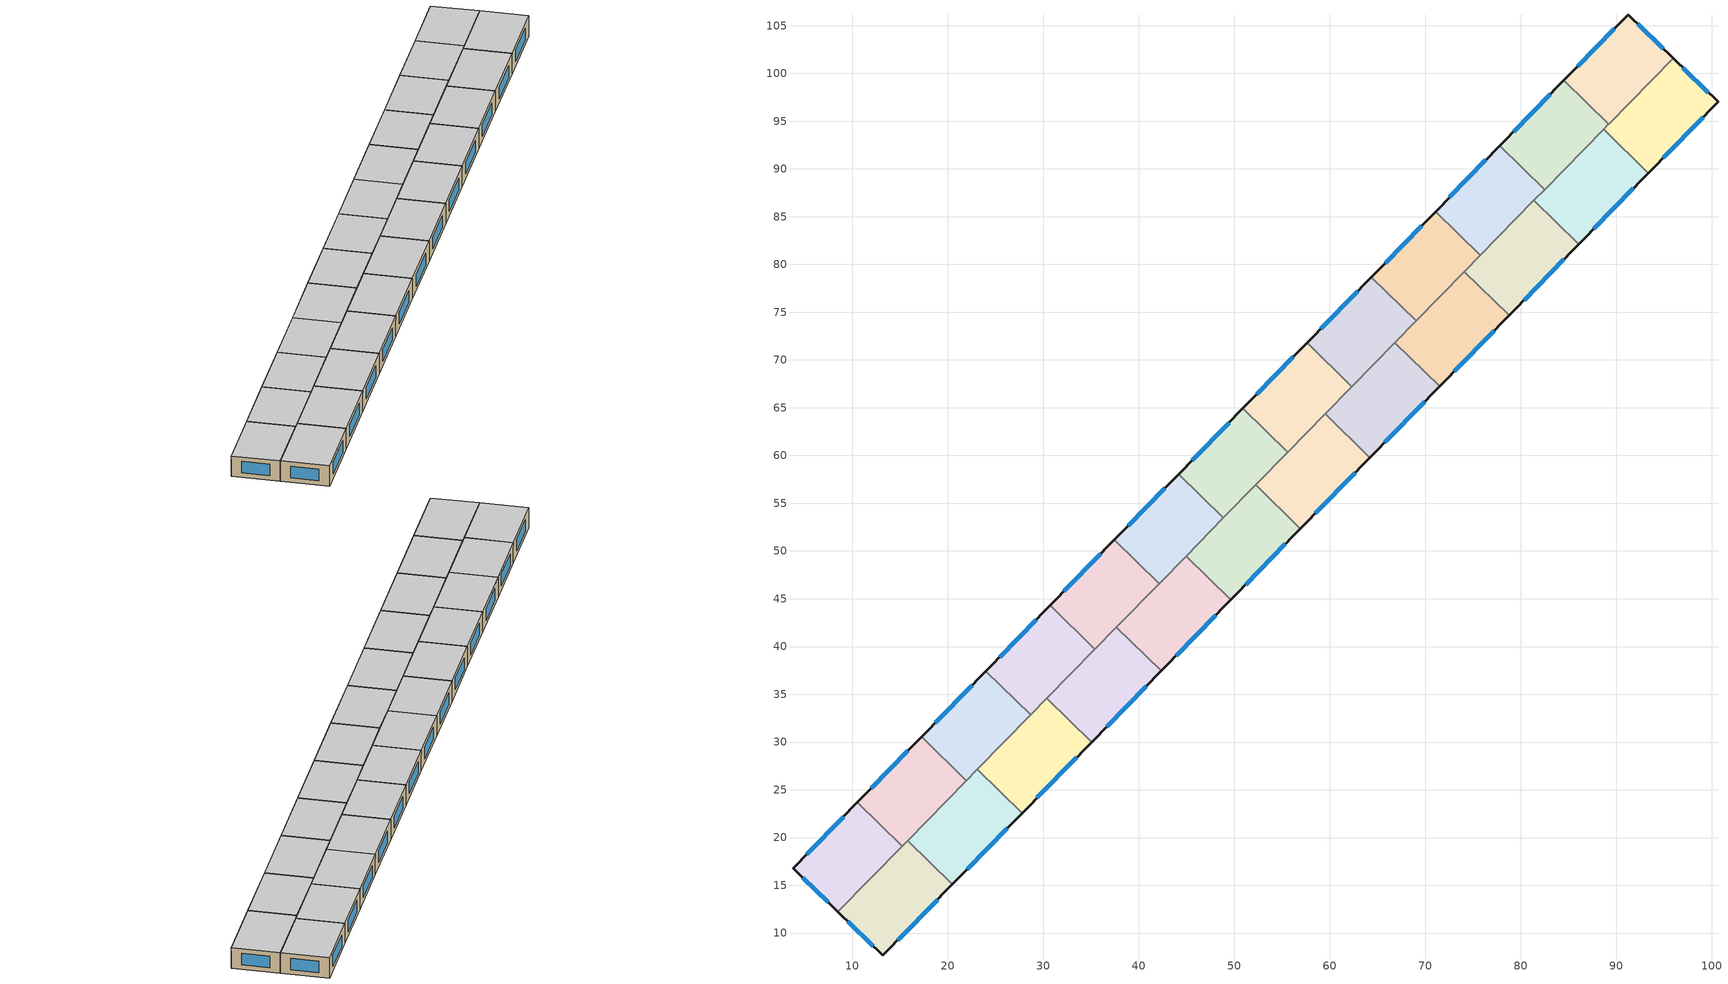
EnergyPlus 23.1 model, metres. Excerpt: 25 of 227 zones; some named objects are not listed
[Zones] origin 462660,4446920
1fd8a064e84866d3_F5_dwelling_0
 floor to 1fd8a064e84866d3_F4_dwelling_0 (EU_floor_Construction): 95.95,101.59 89.22,94.7 84.53,99.29 91.25,106.15 z15
 wall outside (EU_wall_Construction): 95.95,101.59 91.25,106.15 84.53,99.29 z15:18
 wall to 1fd8a064e84866d3_F5_dwelling_1 (EU_wall_Construction): 84.53,99.29 89.22,94.7 z15:18
 wall to 1fd8a064e84866d3_F5_dwelling_13 (EU_wall_Construction): 89.22,94.7 95.95,101.59 z15:18
 window (EU_Window_Construction): 89.81,104.68 85.97,100.76 / 94.94,102.56 92.25,105.18 z15.64:17.36
 ceiling to 1fd8a064e84866d3_F6_dwelling_0 (EU_floor_Construction): 89.22,94.7 95.95,101.59 91.25,106.15 84.53,99.29 z18
1fd8a064e84866d3_F5_dwelling_1
 floor to 1fd8a064e84866d3_F4_dwelling_1 (EU_floor_Construction): 89.22,94.7 82.49,87.83 77.8,92.42 84.53,99.29 z15
 wall outside (EU_wall_Construction): 84.53,99.29 77.8,92.42 z15:18
 wall to 1fd8a064e84866d3_F5_dwelling_2 (EU_wall_Construction): 77.8,92.42 82.49,87.83 z15:18
 wall to 1fd8a064e84866d3_F5_dwelling_14 (EU_wall_Construction): 82.49,87.83 88.67,94.15 z15:18
 wall to 1fd8a064e84866d3_F5_dwelling_13 (EU_wall_Construction): 88.67,94.15 89.22,94.7 z15:18
 window (EU_Window_Construction): 83.09,97.82 79.24,93.89 z15.64:17.36
 ceiling to 1fd8a064e84866d3_F6_dwelling_1 (EU_floor_Construction): 82.49,87.83 89.22,94.7 84.53,99.29 77.8,92.42 z18
1fd8a064e84866d3_F5_dwelling_10
 floor to 1fd8a064e84866d3_F4_dwelling_10 (EU_floor_Construction): 28.68,32.84 21.96,25.96 17.27,30.55 24,37.42 z15
 wall outside (EU_wall_Construction): 24,37.42 17.27,30.55 z15:18
 wall to 1fd8a064e84866d3_F5_dwelling_9 (EU_wall_Construction): 28.68,32.84 24,37.42 z15:18
 wall to 1fd8a064e84866d3_F5_dwelling_11 (EU_wall_Construction): 17.27,30.55 21.96,25.96 z15:18
 wall to 1fd8a064e84866d3_F5_dwelling_22 (EU_wall_Construction): 23.1,27.13 28.68,32.84 z15:18
 wall to 1fd8a064e84866d3_F5_dwelling_23 (EU_wall_Construction): 21.96,25.96 23.1,27.13 z15:18
 window (EU_Window_Construction): 22.56,35.95 18.71,32.02 z15.64:17.36
 ceiling to 1fd8a064e84866d3_F6_dwelling_10 (EU_floor_Construction): 21.96,25.96 28.68,32.84 24,37.42 17.27,30.55 z18
1fd8a064e84866d3_F5_dwelling_11
 floor to 1fd8a064e84866d3_F4_dwelling_11 (EU_floor_Construction): 21.96,25.96 15.23,19.09 10.55,23.67 17.27,30.55 z15
 wall outside (EU_wall_Construction): 17.27,30.55 10.55,23.67 z15:18
 wall to 1fd8a064e84866d3_F5_dwelling_12 (EU_wall_Construction): 10.55,23.67 15.23,19.09 z15:18
 wall to 1fd8a064e84866d3_F5_dwelling_23 (EU_wall_Construction): 15.82,19.68 21.96,25.96 z15:18
 wall to 1fd8a064e84866d3_F5_dwelling_24 (EU_wall_Construction): 15.23,19.09 15.82,19.68 z15:18
 window (EU_Window_Construction): 15.83,29.08 11.99,25.15 z15.64:17.36
 ceiling to 1fd8a064e84866d3_F6_dwelling_11 (EU_floor_Construction): 15.23,19.09 21.96,25.96 17.27,30.55 10.55,23.67 z18
1fd8a064e84866d3_F5_dwelling_12
 floor to 1fd8a064e84866d3_F4_dwelling_12 (EU_floor_Construction): 15.23,19.09 8.52,12.23 3.81,16.79 10.55,23.67 z15
 wall outside (EU_wall_Construction): 10.55,23.67 3.81,16.79 8.52,12.23 z15:18
 wall to 1fd8a064e84866d3_F5_dwelling_24 (EU_wall_Construction): 8.52,12.23 15.23,19.09 z15:18
 window (EU_Window_Construction): 4.82,15.81 7.51,13.2 / 9.1,22.2 5.25,18.26 z15.64:17.36
 ceiling to 1fd8a064e84866d3_F6_dwelling_12 (EU_floor_Construction): 8.52,12.23 15.23,19.09 10.55,23.67 3.81,16.79 z18
1fd8a064e84866d3_F5_dwelling_13
 floor to 1fd8a064e84866d3_F4_dwelling_13 (EU_floor_Construction): 100.65,97.02 93.36,89.56 88.67,94.15 95.95,101.59 z15
 wall outside (EU_wall_Construction): 93.36,89.56 100.65,97.02 95.95,101.59 z15:18
 wall to 1fd8a064e84866d3_F5_dwelling_14 (EU_wall_Construction): 88.67,94.15 93.36,89.56 z15:18
 window (EU_Window_Construction): 99.65,98 96.96,100.61 / 94.92,91.16 99.09,95.42 z15.64:17.36
 ceiling to 1fd8a064e84866d3_F6_dwelling_13 (EU_floor_Construction): 93.36,89.56 100.65,97.02 95.95,101.59 88.67,94.15 z18
1fd8a064e84866d3_F5_dwelling_14
 floor to 1fd8a064e84866d3_F4_dwelling_14 (EU_floor_Construction): 93.36,89.56 86.07,82.12 81.39,86.7 88.67,94.15 z15
 wall outside (EU_wall_Construction): 86.07,82.12 93.36,89.56 z15:18
 wall to 1fd8a064e84866d3_F5_dwelling_15 (EU_wall_Construction): 81.39,86.7 86.07,82.12 z15:18
 wall to 1fd8a064e84866d3_F5_dwelling_2 (EU_wall_Construction): 82.49,87.83 81.39,86.7 z15:18
 window (EU_Window_Construction): 87.63,83.71 91.8,87.97 z15.64:17.36
 ceiling to 1fd8a064e84866d3_F6_dwelling_14 (EU_floor_Construction): 86.07,82.12 93.36,89.56 88.67,94.15 81.39,86.7 z18
1fd8a064e84866d3_F5_dwelling_15
 floor to 1fd8a064e84866d3_F4_dwelling_15 (EU_floor_Construction): 86.07,82.12 78.79,74.67 74.1,79.26 81.39,86.7 z15
 wall outside (EU_wall_Construction): 78.79,74.67 86.07,82.12 z15:18
 wall to 1fd8a064e84866d3_F5_dwelling_16 (EU_wall_Construction): 74.1,79.26 78.79,74.67 z15:18
 wall to 1fd8a064e84866d3_F5_dwelling_2 (EU_wall_Construction): 81.39,86.7 75.76,80.95 z15:18
 wall to 1fd8a064e84866d3_F5_dwelling_3 (EU_wall_Construction): 75.76,80.95 74.1,79.26 z15:18
 window (EU_Window_Construction): 80.35,76.27 84.51,80.52 z15.64:17.36
 ceiling to 1fd8a064e84866d3_F6_dwelling_15 (EU_floor_Construction): 78.79,74.67 86.07,82.12 81.39,86.7 74.1,79.26 z18
1fd8a064e84866d3_F5_dwelling_16
 floor to 1fd8a064e84866d3_F4_dwelling_16 (EU_floor_Construction): 78.79,74.67 71.5,67.22 66.82,71.81 74.1,79.26 z15
 wall outside (EU_wall_Construction): 71.5,67.22 78.79,74.67 z15:18
 wall to 1fd8a064e84866d3_F5_dwelling_17 (EU_wall_Construction): 66.82,71.81 71.5,67.22 z15:18
 wall to 1fd8a064e84866d3_F5_dwelling_3 (EU_wall_Construction): 74.1,79.26 69.04,74.08 z15:18
 wall to 1fd8a064e84866d3_F5_dwelling_4 (EU_wall_Construction): 69.04,74.08 66.82,71.81 z15:18
 window (EU_Window_Construction): 73.06,68.82 77.23,73.08 z15.64:17.36
 ceiling to 1fd8a064e84866d3_F6_dwelling_16 (EU_floor_Construction): 71.5,67.22 78.79,74.67 74.1,79.26 66.82,71.81 z18
1fd8a064e84866d3_F5_dwelling_17
 floor to 1fd8a064e84866d3_F4_dwelling_17 (EU_floor_Construction): 71.5,67.22 64.22,59.78 59.53,64.36 66.82,71.81 z15
 wall outside (EU_wall_Construction): 64.22,59.78 71.5,67.22 z15:18
 wall to 1fd8a064e84866d3_F5_dwelling_18 (EU_wall_Construction): 59.53,64.36 64.22,59.78 z15:18
 wall to 1fd8a064e84866d3_F5_dwelling_4 (EU_wall_Construction): 66.82,71.81 62.31,67.21 z15:18
 wall to 1fd8a064e84866d3_F5_dwelling_5 (EU_wall_Construction): 62.31,67.21 59.53,64.36 z15:18
 window (EU_Window_Construction): 65.78,61.37 69.94,65.63 z15.64:17.36
 ceiling to 1fd8a064e84866d3_F6_dwelling_17 (EU_floor_Construction): 64.22,59.78 71.5,67.22 66.82,71.81 59.53,64.36 z18
1fd8a064e84866d3_F5_dwelling_18
 floor to 1fd8a064e84866d3_F4_dwelling_18 (EU_floor_Construction): 64.22,59.78 56.93,52.33 52.25,56.92 59.53,64.36 z15
 wall outside (EU_wall_Construction): 56.93,52.33 64.22,59.78 z15:18
 wall to 1fd8a064e84866d3_F5_dwelling_19 (EU_wall_Construction): 52.25,56.92 56.93,52.33 z15:18
 wall to 1fd8a064e84866d3_F5_dwelling_5 (EU_wall_Construction): 59.53,64.36 55.59,60.33 z15:18
 wall to 1fd8a064e84866d3_F5_dwelling_6 (EU_wall_Construction): 55.59,60.33 52.25,56.92 z15:18
 window (EU_Window_Construction): 58.49,53.93 62.66,58.18 z15.64:17.36
 ceiling to 1fd8a064e84866d3_F6_dwelling_18 (EU_floor_Construction): 56.93,52.33 64.22,59.78 59.53,64.36 52.25,56.92 z18
1fd8a064e84866d3_F5_dwelling_19
 floor to 1fd8a064e84866d3_F4_dwelling_19 (EU_floor_Construction): 56.93,52.33 49.65,44.89 44.96,49.47 52.25,56.92 z15
 wall outside (EU_wall_Construction): 49.65,44.89 56.93,52.33 z15:18
 wall to 1fd8a064e84866d3_F5_dwelling_20 (EU_wall_Construction): 44.96,49.47 49.65,44.89 z15:18
 wall to 1fd8a064e84866d3_F5_dwelling_7 (EU_wall_Construction): 48.86,53.46 44.96,49.47 z15:18
 wall to 1fd8a064e84866d3_F5_dwelling_6 (EU_wall_Construction): 52.25,56.92 48.86,53.46 z15:18
 window (EU_Window_Construction): 51.21,46.48 55.37,50.74 z15.64:17.36
 ceiling to 1fd8a064e84866d3_F6_dwelling_19 (EU_floor_Construction): 49.65,44.89 56.93,52.33 52.25,56.92 44.96,49.47 z18
1fd8a064e84866d3_F5_dwelling_2
 floor to 1fd8a064e84866d3_F4_dwelling_2 (EU_floor_Construction): 82.49,87.83 75.76,80.96 71.08,85.54 77.8,92.42 z15
 wall outside (EU_wall_Construction): 77.8,92.42 71.08,85.54 z15:18
 wall to 1fd8a064e84866d3_F5_dwelling_3 (EU_wall_Construction): 71.08,85.54 75.76,80.96 z15:18
 window (EU_Window_Construction): 76.36,90.94 72.52,87.01 z15.64:17.36
 ceiling to 1fd8a064e84866d3_F6_dwelling_2 (EU_floor_Construction): 75.76,80.96 82.49,87.83 77.8,92.42 71.08,85.54 z18
1fd8a064e84866d3_F5_dwelling_20
 floor to 1fd8a064e84866d3_F4_dwelling_20 (EU_floor_Construction): 49.65,44.89 42.36,37.44 37.67,42.03 44.96,49.47 z15
 wall outside (EU_wall_Construction): 42.36,37.44 49.65,44.89 z15:18
 wall to 1fd8a064e84866d3_F5_dwelling_21 (EU_wall_Construction): 37.67,42.03 42.36,37.44 z15:18
 wall to 1fd8a064e84866d3_F5_dwelling_8 (EU_wall_Construction): 42.14,46.58 37.67,42.03 z15:18
 wall to 1fd8a064e84866d3_F5_dwelling_7 (EU_wall_Construction): 44.96,49.47 42.14,46.58 z15:18
 window (EU_Window_Construction): 43.92,39.03 48.09,43.29 z15.64:17.36
 ceiling to 1fd8a064e84866d3_F6_dwelling_20 (EU_floor_Construction): 42.36,37.44 49.65,44.89 44.96,49.47 37.67,42.03 z18
1fd8a064e84866d3_F5_dwelling_21
 floor to 1fd8a064e84866d3_F4_dwelling_21 (EU_floor_Construction): 42.36,37.44 35.07,29.99 30.39,34.58 37.67,42.03 z15
 wall outside (EU_wall_Construction): 35.07,29.99 42.36,37.44 z15:18
 wall to 1fd8a064e84866d3_F5_dwelling_22 (EU_wall_Construction): 30.39,34.58 35.07,29.99 z15:18
 wall to 1fd8a064e84866d3_F5_dwelling_9 (EU_wall_Construction): 35.41,39.71 30.39,34.58 z15:18
 wall to 1fd8a064e84866d3_F5_dwelling_8 (EU_wall_Construction): 37.67,42.02 35.41,39.71 z15:18
 window (EU_Window_Construction): 36.63,31.59 40.8,35.84 z15.64:17.36
 ceiling to 1fd8a064e84866d3_F6_dwelling_21 (EU_floor_Construction): 35.07,29.99 42.36,37.44 37.67,42.03 30.39,34.58 z18
1fd8a064e84866d3_F5_dwelling_22
 floor to 1fd8a064e84866d3_F4_dwelling_22 (EU_floor_Construction): 35.07,29.99 27.79,22.55 23.1,27.13 30.39,34.58 z15
 wall outside (EU_wall_Construction): 27.79,22.55 35.07,29.99 z15:18
 wall to 1fd8a064e84866d3_F5_dwelling_23 (EU_wall_Construction): 23.1,27.13 27.79,22.55 z15:18
 wall to 1fd8a064e84866d3_F5_dwelling_9 (EU_wall_Construction): 30.39,34.58 28.68,32.84 z15:18
 window (EU_Window_Construction): 29.35,24.14 33.51,28.4 z15.64:17.36
 ceiling to 1fd8a064e84866d3_F6_dwelling_22 (EU_floor_Construction): 27.79,22.55 35.07,29.99 30.39,34.58 23.1,27.13 z18
1fd8a064e84866d3_F5_dwelling_23
 floor to 1fd8a064e84866d3_F4_dwelling_23 (EU_floor_Construction): 27.79,22.55 20.5,15.1 15.82,19.68 23.1,27.13 z15
 wall outside (EU_wall_Construction): 20.5,15.1 27.79,22.55 z15:18
 wall to 1fd8a064e84866d3_F5_dwelling_24 (EU_wall_Construction): 15.82,19.68 20.5,15.1 z15:18
 window (EU_Window_Construction): 22.06,16.69 26.23,20.95 z15.64:17.36
 ceiling to 1fd8a064e84866d3_F6_dwelling_23 (EU_floor_Construction): 20.5,15.1 27.79,22.55 23.1,27.13 15.82,19.68 z18
1fd8a064e84866d3_F5_dwelling_24
 floor to 1fd8a064e84866d3_F4_dwelling_24 (EU_floor_Construction): 20.5,15.1 13.23,7.66 8.52,12.23 15.82,19.68 z15
 wall outside (EU_wall_Construction): 8.52,12.23 13.23,7.66 20.5,15.1 z15:18
 window (EU_Window_Construction): 14.78,9.26 18.94,13.51 / 9.53,11.25 12.22,8.64 z15.64:17.36
 ceiling to 1fd8a064e84866d3_F6_dwelling_24 (EU_floor_Construction): 13.23,7.66 20.5,15.1 15.82,19.68 8.52,12.23 z18
1fd8a064e84866d3_F5_dwelling_3
 floor to 1fd8a064e84866d3_F4_dwelling_3 (EU_floor_Construction): 75.76,80.96 69.04,74.08 64.35,78.67 71.08,85.54 z15
 wall outside (EU_wall_Construction): 71.08,85.54 64.35,78.67 z15:18
 wall to 1fd8a064e84866d3_F5_dwelling_4 (EU_wall_Construction): 64.35,78.67 69.04,74.08 z15:18
 window (EU_Window_Construction): 69.64,84.07 65.79,80.14 z15.64:17.36
 ceiling to 1fd8a064e84866d3_F6_dwelling_3 (EU_floor_Construction): 69.04,74.08 75.76,80.96 71.08,85.54 64.35,78.67 z18
1fd8a064e84866d3_F5_dwelling_4
 floor to 1fd8a064e84866d3_F4_dwelling_4 (EU_floor_Construction): 69.04,74.08 62.31,67.21 57.63,71.79 64.35,78.67 z15
 wall outside (EU_wall_Construction): 64.35,78.67 57.63,71.79 z15:18
 wall to 1fd8a064e84866d3_F5_dwelling_5 (EU_wall_Construction): 57.63,71.79 62.31,67.21 z15:18
 window (EU_Window_Construction): 62.91,77.19 59.07,73.26 z15.64:17.36
 ceiling to 1fd8a064e84866d3_F6_dwelling_4 (EU_floor_Construction): 62.31,67.21 69.04,74.08 64.35,78.67 57.63,71.79 z18
1fd8a064e84866d3_F5_dwelling_5
 floor to 1fd8a064e84866d3_F4_dwelling_5 (EU_floor_Construction): 62.31,67.21 55.59,60.33 50.9,64.92 57.63,71.79 z15
 wall outside (EU_wall_Construction): 57.63,71.79 50.9,64.92 z15:18
 wall to 1fd8a064e84866d3_F5_dwelling_6 (EU_wall_Construction): 50.9,64.92 55.59,60.33 z15:18
 window (EU_Window_Construction): 56.19,70.32 52.34,66.39 z15.64:17.36
 ceiling to 1fd8a064e84866d3_F6_dwelling_5 (EU_floor_Construction): 55.59,60.33 62.31,67.21 57.63,71.79 50.9,64.92 z18
1fd8a064e84866d3_F5_dwelling_6
 floor to 1fd8a064e84866d3_F4_dwelling_6 (EU_floor_Construction): 55.59,60.33 48.86,53.46 44.18,58.04 50.9,64.92 z15
 wall outside (EU_wall_Construction): 50.9,64.92 44.18,58.04 z15:18
 wall to 1fd8a064e84866d3_F5_dwelling_7 (EU_wall_Construction): 44.18,58.04 48.86,53.46 z15:18
 window (EU_Window_Construction): 49.46,63.45 45.62,59.52 z15.64:17.36
 ceiling to 1fd8a064e84866d3_F6_dwelling_6 (EU_floor_Construction): 48.86,53.46 55.59,60.33 50.9,64.92 44.18,58.04 z18
1fd8a064e84866d3_F5_dwelling_7
 floor to 1fd8a064e84866d3_F4_dwelling_7 (EU_floor_Construction): 48.86,53.46 42.14,46.58 37.45,51.17 44.18,58.04 z15
 wall outside (EU_wall_Construction): 44.18,58.04 37.45,51.17 z15:18
 wall to 1fd8a064e84866d3_F5_dwelling_8 (EU_wall_Construction): 37.45,51.17 42.14,46.58 z15:18
 window (EU_Window_Construction): 42.74,56.57 38.89,52.64 z15.64:17.36
 ceiling to 1fd8a064e84866d3_F6_dwelling_7 (EU_floor_Construction): 42.14,46.58 48.86,53.46 44.18,58.04 37.45,51.17 z18
1fd8a064e84866d3_F5_dwelling_8
 floor to 1fd8a064e84866d3_F4_dwelling_8 (EU_floor_Construction): 42.14,46.58 35.41,39.71 30.72,44.3 37.45,51.17 z15
 wall outside (EU_wall_Construction): 37.45,51.17 30.72,44.3 z15:18
 wall to 1fd8a064e84866d3_F5_dwelling_9 (EU_wall_Construction): 30.72,44.3 35.41,39.71 z15:18
 window (EU_Window_Construction): 36.01,49.7 32.17,45.77 z15.64:17.36
 ceiling to 1fd8a064e84866d3_F6_dwelling_8 (EU_floor_Construction): 35.41,39.71 42.14,46.58 37.45,51.17 30.72,44.3 z18
1fd8a064e84866d3_F5_dwelling_9
 floor to 1fd8a064e84866d3_F4_dwelling_9 (EU_floor_Construction): 35.41,39.71 28.68,32.84 24,37.42 30.72,44.3 z15
 wall outside (EU_wall_Construction): 30.72,44.3 24,37.42 z15:18
 window (EU_Window_Construction): 29.28,42.82 25.44,38.89 z15.64:17.36
 ceiling to 1fd8a064e84866d3_F6_dwelling_9 (EU_floor_Construction): 28.68,32.84 35.41,39.71 30.72,44.3 24,37.42 z18
[Building]
EU S2 Campaign: North Axis=0; Terrain=City; Solar Distribution=FullExterior
[Site:Location]
Yerevan-Zvartnots.Intl.AP: Latitude=40.15; Longitude=44.383; Time Zone=4; Elevation=854
[SizingPeriod:WeatherFileDays]
AnnualSizingPeriod: Begin Month=1; Begin Day of Month=1; End Month=12; End Day of Month=31; Day of Week for Start Day=Monday; Use Weather File Daylight Saving Period=No; Use Weather File Rain and Snow Indicators=No
[MATERIAL]
EU_InternalMass_Material: Roughness=MediumRough; Thickness=0.1; Conductivity=1; Density=1800; Specific Heat=900; Thermal Absorptance=0.9; Solar Absorptance=0.7; Visible Absorptance=0.7
[MATERIAL:NOMASS] Roughness=MediumRough; Thermal Absorptance=0.9; Solar Absorptance=0.7; Visible Absorptance=0.7
Name | Thermal Resistance
EU_wall_NoMass | 1.05043
EU_floor_NoMass | 0.478065
[WINDOWMATERIAL:SIMPLEGLAZINGSYSTEM]
EU_Window_SimpleGlazing: UFactor=2.5566; Solar Heat Gain Coefficient=0.75; Visible Transmittance=0.75
[CONSTRUCTION]
EU_wall_Construction: EU_wall_NoMass
EU_floor_Construction: EU_floor_NoMass
EU_Window_Construction: EU_Window_SimpleGlazing
EU_InternalMass_Construction: EU_InternalMass_Material
[ZONE] Type=1; Multiplier=1; Ceiling Height=autocalculate; Floor Area=autocalculate; Part of Total Floor Area=Yes
Name | Volume
1fd8a064e84866d3_F5_dwelling_0; 1fd8a064e84866d3_F5_dwelling_11 | 189.155
1fd8a064e84866d3_F5_dwelling_1; 1fd8a064e84866d3_F5_dwelling_3; 1fd8a064e84866d3_F5_dwelling_6; 1fd8a064e84866d3_F5_dwelling_8 | 189.137
1fd8a064e84866d3_F5_dwelling_10 | 189.154
1fd8a064e84866d3_F5_dwelling_12 | 189.159
1fd8a064e84866d3_F5_dwelling_13 | 204.911
1fd8a064e84866d3_F5_dwelling_14 | 204.935
1fd8a064e84866d3_F5_dwelling_15 | 204.889
1fd8a064e84866d3_F5_dwelling_16 | 204.917
1fd8a064e84866d3_F5_dwelling_17; 1fd8a064e84866d3_F5_dwelling_20 | 204.899
1fd8a064e84866d3_F5_dwelling_18 | 204.895
1fd8a064e84866d3_F5_dwelling_19 | 204.908
1fd8a064e84866d3_F5_dwelling_2 | 189.165
1fd8a064e84866d3_F5_dwelling_21 | 204.927
1fd8a064e84866d3_F5_dwelling_22; 1fd8a064e84866d3_F5_dwelling_23 | 204.909
1fd8a064e84866d3_F5_dwelling_24 | 204.91
1fd8a064e84866d3_F5_dwelling_4; 1fd8a064e84866d3_F5_dwelling_5 | 189.151
1fd8a064e84866d3_F5_dwelling_7 | 189.15
1fd8a064e84866d3_F5_dwelling_9 | 189.168
[INTERNALMASS] Construction=EU_InternalMass_Construction
Name | Zone or ZoneList | Surface Area
1fd8a064e84866d3_F5_dwelling_0_EU_InternalMass | 1fd8a064e84866d3_F5_dwelling_0 | 63.0516
1fd8a064e84866d3_F5_dwelling_1_EU_InternalMass | 1fd8a064e84866d3_F5_dwelling_1 | 63.0456
1fd8a064e84866d3_F5_dwelling_2_EU_InternalMass | 1fd8a064e84866d3_F5_dwelling_2 | 63.055
1fd8a064e84866d3_F5_dwelling_3_EU_InternalMass | 1fd8a064e84866d3_F5_dwelling_3 | 63.0457
1fd8a064e84866d3_F5_dwelling_4_EU_InternalMass | 1fd8a064e84866d3_F5_dwelling_4 | 63.0503
1fd8a064e84866d3_F5_dwelling_5_EU_InternalMass | 1fd8a064e84866d3_F5_dwelling_5 | 63.0503
1fd8a064e84866d3_F5_dwelling_6_EU_InternalMass | 1fd8a064e84866d3_F5_dwelling_6 | 63.0457
1fd8a064e84866d3_F5_dwelling_7_EU_InternalMass | 1fd8a064e84866d3_F5_dwelling_7 | 63.0503
1fd8a064e84866d3_F5_dwelling_8_EU_InternalMass | 1fd8a064e84866d3_F5_dwelling_8 | 63.0457
1fd8a064e84866d3_F5_dwelling_9_EU_InternalMass | 1fd8a064e84866d3_F5_dwelling_9 | 63.056
1fd8a064e84866d3_F5_dwelling_10_EU_InternalMass | 1fd8a064e84866d3_F5_dwelling_10 | 63.0514
1fd8a064e84866d3_F5_dwelling_11_EU_InternalMass | 1fd8a064e84866d3_F5_dwelling_11 | 63.0514
1fd8a064e84866d3_F5_dwelling_12_EU_InternalMass | 1fd8a064e84866d3_F5_dwelling_12 | 63.0531
1fd8a064e84866d3_F5_dwelling_13_EU_InternalMass | 1fd8a064e84866d3_F5_dwelling_13 | 68.3037
1fd8a064e84866d3_F5_dwelling_14_EU_InternalMass | 1fd8a064e84866d3_F5_dwelling_14 | 68.3117
1fd8a064e84866d3_F5_dwelling_15_EU_InternalMass | 1fd8a064e84866d3_F5_dwelling_15 | 68.2964
1fd8a064e84866d3_F5_dwelling_16_EU_InternalMass | 1fd8a064e84866d3_F5_dwelling_16 | 68.3057
1fd8a064e84866d3_F5_dwelling_17_EU_InternalMass | 1fd8a064e84866d3_F5_dwelling_17 | 68.2997
1fd8a064e84866d3_F5_dwelling_18_EU_InternalMass | 1fd8a064e84866d3_F5_dwelling_18 | 68.2983
1fd8a064e84866d3_F5_dwelling_19_EU_InternalMass | 1fd8a064e84866d3_F5_dwelling_19 | 68.303
1fd8a064e84866d3_F5_dwelling_20_EU_InternalMass | 1fd8a064e84866d3_F5_dwelling_20 | 68.2997
1fd8a064e84866d3_F5_dwelling_21_EU_InternalMass | 1fd8a064e84866d3_F5_dwelling_21 | 68.309
1fd8a064e84866d3_F5_dwelling_22_EU_InternalMass | 1fd8a064e84866d3_F5_dwelling_22 | 68.303
1fd8a064e84866d3_F5_dwelling_23_EU_InternalMass | 1fd8a064e84866d3_F5_dwelling_23 | 68.303
1fd8a064e84866d3_F5_dwelling_24_EU_InternalMass | 1fd8a064e84866d3_F5_dwelling_24 | 68.3033
[OTHEREQUIPMENT] Fuel Type=Electricity; Design Level Calculation Method=Watts/Area; Power per Zone Floor Area=1; Fraction Latent=0; Fraction Radiant=0; Fraction Lost=0; Carbon Dioxide Generation Rate=0; EndUse Subcategory=EU_Step8_InternalGains
Name | Zone or ZoneList or Space or SpaceList | Schedule
EU_Step8_InternalGain_1fd8a064e84866d3_F5_dwelling_0_f000 | 1fd8a064e84866d3_F5_dwelling_0 | EU_Step8_GainSchedule_1fd8a064e84866d3_F5_dwelling_0_f000
EU_Step8_InternalGain_1fd8a064e84866d3_F5_dwelling_1_f000 | 1fd8a064e84866d3_F5_dwelling_1 | EU_Step8_GainSchedule_1fd8a064e84866d3_F5_dwelling_1_f000
EU_Step8_InternalGain_1fd8a064e84866d3_F5_dwelling_2_f000 | 1fd8a064e84866d3_F5_dwelling_2 | EU_Step8_GainSchedule_1fd8a064e84866d3_F5_dwelling_2_f000
EU_Step8_InternalGain_1fd8a064e84866d3_F5_dwelling_3_f000 | 1fd8a064e84866d3_F5_dwelling_3 | EU_Step8_GainSchedule_1fd8a064e84866d3_F5_dwelling_3_f000
EU_Step8_InternalGain_1fd8a064e84866d3_F5_dwelling_4_f000 | 1fd8a064e84866d3_F5_dwelling_4 | EU_Step8_GainSchedule_1fd8a064e84866d3_F5_dwelling_4_f000
EU_Step8_InternalGain_1fd8a064e84866d3_F5_dwelling_5_f000 | 1fd8a064e84866d3_F5_dwelling_5 | EU_Step8_GainSchedule_1fd8a064e84866d3_F5_dwelling_5_f000
EU_Step8_InternalGain_1fd8a064e84866d3_F5_dwelling_6_f000 | 1fd8a064e84866d3_F5_dwelling_6 | EU_Step8_GainSchedule_1fd8a064e84866d3_F5_dwelling_6_f000
EU_Step8_InternalGain_1fd8a064e84866d3_F5_dwelling_7_f000 | 1fd8a064e84866d3_F5_dwelling_7 | EU_Step8_GainSchedule_1fd8a064e84866d3_F5_dwelling_7_f000
EU_Step8_InternalGain_1fd8a064e84866d3_F5_dwelling_8_f000 | 1fd8a064e84866d3_F5_dwelling_8 | EU_Step8_GainSchedule_1fd8a064e84866d3_F5_dwelling_8_f000
EU_Step8_InternalGain_1fd8a064e84866d3_F5_dwelling_9_f000 | 1fd8a064e84866d3_F5_dwelling_9 | EU_Step8_GainSchedule_1fd8a064e84866d3_F5_dwelling_9_f000
EU_Step8_InternalGain_1fd8a064e84866d3_F5_dwelling_10_f000 | 1fd8a064e84866d3_F5_dwelling_10 | EU_Step8_GainSchedule_1fd8a064e84866d3_F5_dwelling_10_f000
EU_Step8_InternalGain_1fd8a064e84866d3_F5_dwelling_11_f000 | 1fd8a064e84866d3_F5_dwelling_11 | EU_Step8_GainSchedule_1fd8a064e84866d3_F5_dwelling_11_f000
EU_Step8_InternalGain_1fd8a064e84866d3_F5_dwelling_12_f000 | 1fd8a064e84866d3_F5_dwelling_12 | EU_Step8_GainSchedule_1fd8a064e84866d3_F5_dwelling_12_f000
EU_Step8_InternalGain_1fd8a064e84866d3_F5_dwelling_13_f000 | 1fd8a064e84866d3_F5_dwelling_13 | EU_Step8_GainSchedule_1fd8a064e84866d3_F5_dwelling_13_f000
EU_Step8_InternalGain_1fd8a064e84866d3_F5_dwelling_14_f000 | 1fd8a064e84866d3_F5_dwelling_14 | EU_Step8_GainSchedule_1fd8a064e84866d3_F5_dwelling_14_f000
EU_Step8_InternalGain_1fd8a064e84866d3_F5_dwelling_15_f000 | 1fd8a064e84866d3_F5_dwelling_15 | EU_Step8_GainSchedule_1fd8a064e84866d3_F5_dwelling_15_f000
EU_Step8_InternalGain_1fd8a064e84866d3_F5_dwelling_16_f000 | 1fd8a064e84866d3_F5_dwelling_16 | EU_Step8_GainSchedule_1fd8a064e84866d3_F5_dwelling_16_f000
EU_Step8_InternalGain_1fd8a064e84866d3_F5_dwelling_17_f000 | 1fd8a064e84866d3_F5_dwelling_17 | EU_Step8_GainSchedule_1fd8a064e84866d3_F5_dwelling_17_f000
EU_Step8_InternalGain_1fd8a064e84866d3_F5_dwelling_18_f000 | 1fd8a064e84866d3_F5_dwelling_18 | EU_Step8_GainSchedule_1fd8a064e84866d3_F5_dwelling_18_f000
EU_Step8_InternalGain_1fd8a064e84866d3_F5_dwelling_19_f000 | 1fd8a064e84866d3_F5_dwelling_19 | EU_Step8_GainSchedule_1fd8a064e84866d3_F5_dwelling_19_f000
EU_Step8_InternalGain_1fd8a064e84866d3_F5_dwelling_20_f000 | 1fd8a064e84866d3_F5_dwelling_20 | EU_Step8_GainSchedule_1fd8a064e84866d3_F5_dwelling_20_f000
EU_Step8_InternalGain_1fd8a064e84866d3_F5_dwelling_21_f000 | 1fd8a064e84866d3_F5_dwelling_21 | EU_Step8_GainSchedule_1fd8a064e84866d3_F5_dwelling_21_f000
EU_Step8_InternalGain_1fd8a064e84866d3_F5_dwelling_22_f000 | 1fd8a064e84866d3_F5_dwelling_22 | EU_Step8_GainSchedule_1fd8a064e84866d3_F5_dwelling_22_f000
EU_Step8_InternalGain_1fd8a064e84866d3_F5_dwelling_23_f000 | 1fd8a064e84866d3_F5_dwelling_23 | EU_Step8_GainSchedule_1fd8a064e84866d3_F5_dwelling_23_f000
EU_Step8_InternalGain_1fd8a064e84866d3_F5_dwelling_24_f000 | 1fd8a064e84866d3_F5_dwelling_24 | EU_Step8_GainSchedule_1fd8a064e84866d3_F5_dwelling_24_f000
[ZONEVENTILATION:DESIGNFLOWRATE] Schedule=EU_AlwaysOn; Design Flow Rate Calculation Method=AirChanges/Hour; Air Changes per Hour=0.557805; Ventilation Type=Natural; Fan Pressure Rise=0; Fan Total Efficiency=1; Constant Term Coefficient=1; Temperature Term Coefficient=0; Velocity Term Coefficient=0; Velocity Squared Term Coefficient=0; Minimum Indoor Temperature=-100; Maximum Indoor Temperature=100; Delta Temperature=-100; Minimum Outdoor Temperature=-100; Maximum Outdoor Temperature=100; Maximum Wind Speed=40
Name | Zone or ZoneList or Space or SpaceList
EU_ConstantAir_1fd8a064e84866d3_F5_dwelling_0 | 1fd8a064e84866d3_F5_dwelling_0
EU_ConstantAir_1fd8a064e84866d3_F5_dwelling_1 | 1fd8a064e84866d3_F5_dwelling_1
EU_ConstantAir_1fd8a064e84866d3_F5_dwelling_2 | 1fd8a064e84866d3_F5_dwelling_2
EU_ConstantAir_1fd8a064e84866d3_F5_dwelling_3 | 1fd8a064e84866d3_F5_dwelling_3
EU_ConstantAir_1fd8a064e84866d3_F5_dwelling_4 | 1fd8a064e84866d3_F5_dwelling_4
EU_ConstantAir_1fd8a064e84866d3_F5_dwelling_5 | 1fd8a064e84866d3_F5_dwelling_5
EU_ConstantAir_1fd8a064e84866d3_F5_dwelling_6 | 1fd8a064e84866d3_F5_dwelling_6
EU_ConstantAir_1fd8a064e84866d3_F5_dwelling_7 | 1fd8a064e84866d3_F5_dwelling_7
EU_ConstantAir_1fd8a064e84866d3_F5_dwelling_8 | 1fd8a064e84866d3_F5_dwelling_8
EU_ConstantAir_1fd8a064e84866d3_F5_dwelling_9 | 1fd8a064e84866d3_F5_dwelling_9
EU_ConstantAir_1fd8a064e84866d3_F5_dwelling_10 | 1fd8a064e84866d3_F5_dwelling_10
EU_ConstantAir_1fd8a064e84866d3_F5_dwelling_11 | 1fd8a064e84866d3_F5_dwelling_11
EU_ConstantAir_1fd8a064e84866d3_F5_dwelling_12 | 1fd8a064e84866d3_F5_dwelling_12
EU_ConstantAir_1fd8a064e84866d3_F5_dwelling_13 | 1fd8a064e84866d3_F5_dwelling_13
EU_ConstantAir_1fd8a064e84866d3_F5_dwelling_14 | 1fd8a064e84866d3_F5_dwelling_14
EU_ConstantAir_1fd8a064e84866d3_F5_dwelling_15 | 1fd8a064e84866d3_F5_dwelling_15
EU_ConstantAir_1fd8a064e84866d3_F5_dwelling_16 | 1fd8a064e84866d3_F5_dwelling_16
EU_ConstantAir_1fd8a064e84866d3_F5_dwelling_17 | 1fd8a064e84866d3_F5_dwelling_17
EU_ConstantAir_1fd8a064e84866d3_F5_dwelling_18 | 1fd8a064e84866d3_F5_dwelling_18
EU_ConstantAir_1fd8a064e84866d3_F5_dwelling_19 | 1fd8a064e84866d3_F5_dwelling_19
EU_ConstantAir_1fd8a064e84866d3_F5_dwelling_20 | 1fd8a064e84866d3_F5_dwelling_20
EU_ConstantAir_1fd8a064e84866d3_F5_dwelling_21 | 1fd8a064e84866d3_F5_dwelling_21
EU_ConstantAir_1fd8a064e84866d3_F5_dwelling_22 | 1fd8a064e84866d3_F5_dwelling_22
EU_ConstantAir_1fd8a064e84866d3_F5_dwelling_23 | 1fd8a064e84866d3_F5_dwelling_23
EU_ConstantAir_1fd8a064e84866d3_F5_dwelling_24 | 1fd8a064e84866d3_F5_dwelling_24
[HVACTEMPLATE:ZONE:IDEALLOADSAIRSYSTEM] System Availability Schedule=EU_AlwaysOn; Maximum Heating Supply Air Temperature=50; Minimum Cooling Supply Air Temperature=13; Maximum Heating Supply Air Humidity Ratio=0.0156; Minimum Cooling Supply Air Humidity Ratio=0.0077; Heating Limit=NoLimit; Cooling Limit=NoLimit; Heating Availability Schedule=EU_AlwaysOn; Cooling Availability Schedule=EU_CoolingOff; Dehumidification Control Type=ConstantSensibleHeatRatio; Cooling Sensible Heat Ratio=0.7; Dehumidification Setpoint=60; Humidification Control Type=None; Humidification Setpoint=30; Outdoor Air Method=None; Outdoor Air Flow Rate per Person=0.00944; Outdoor Air Flow Rate per Zone Floor Area=0; Outdoor Air Flow Rate per Zone=0; Demand Controlled Ventilation Type=None; Outdoor Air Economizer Type=NoEconomizer; Heat Recovery Type=None; Sensible Heat Recovery Effectiveness=0.7; Latent Heat Recovery Effectiveness=0.65
Name | Template Thermostat
1fd8a064e84866d3_F5_dwelling_0 | EU_HeatOnly_1fd8a064e84866d3_F5_dwelling_0
1fd8a064e84866d3_F5_dwelling_1 | EU_HeatOnly_1fd8a064e84866d3_F5_dwelling_1
1fd8a064e84866d3_F5_dwelling_2 | EU_HeatOnly_1fd8a064e84866d3_F5_dwelling_2
1fd8a064e84866d3_F5_dwelling_3 | EU_HeatOnly_1fd8a064e84866d3_F5_dwelling_3
1fd8a064e84866d3_F5_dwelling_4 | EU_HeatOnly_1fd8a064e84866d3_F5_dwelling_4
1fd8a064e84866d3_F5_dwelling_5 | EU_HeatOnly_1fd8a064e84866d3_F5_dwelling_5
1fd8a064e84866d3_F5_dwelling_6 | EU_HeatOnly_1fd8a064e84866d3_F5_dwelling_6
1fd8a064e84866d3_F5_dwelling_7 | EU_HeatOnly_1fd8a064e84866d3_F5_dwelling_7
1fd8a064e84866d3_F5_dwelling_8 | EU_HeatOnly_1fd8a064e84866d3_F5_dwelling_8
1fd8a064e84866d3_F5_dwelling_9 | EU_HeatOnly_1fd8a064e84866d3_F5_dwelling_9
1fd8a064e84866d3_F5_dwelling_10 | EU_HeatOnly_1fd8a064e84866d3_F5_dwelling_10
1fd8a064e84866d3_F5_dwelling_11 | EU_HeatOnly_1fd8a064e84866d3_F5_dwelling_11
1fd8a064e84866d3_F5_dwelling_12 | EU_HeatOnly_1fd8a064e84866d3_F5_dwelling_12
1fd8a064e84866d3_F5_dwelling_13 | EU_HeatOnly_1fd8a064e84866d3_F5_dwelling_13
1fd8a064e84866d3_F5_dwelling_14 | EU_HeatOnly_1fd8a064e84866d3_F5_dwelling_14
1fd8a064e84866d3_F5_dwelling_15 | EU_HeatOnly_1fd8a064e84866d3_F5_dwelling_15
1fd8a064e84866d3_F5_dwelling_16 | EU_HeatOnly_1fd8a064e84866d3_F5_dwelling_16
1fd8a064e84866d3_F5_dwelling_17 | EU_HeatOnly_1fd8a064e84866d3_F5_dwelling_17
1fd8a064e84866d3_F5_dwelling_18 | EU_HeatOnly_1fd8a064e84866d3_F5_dwelling_18
1fd8a064e84866d3_F5_dwelling_19 | EU_HeatOnly_1fd8a064e84866d3_F5_dwelling_19
1fd8a064e84866d3_F5_dwelling_20 | EU_HeatOnly_1fd8a064e84866d3_F5_dwelling_20
1fd8a064e84866d3_F5_dwelling_21 | EU_HeatOnly_1fd8a064e84866d3_F5_dwelling_21
1fd8a064e84866d3_F5_dwelling_22 | EU_HeatOnly_1fd8a064e84866d3_F5_dwelling_22
1fd8a064e84866d3_F5_dwelling_23 | EU_HeatOnly_1fd8a064e84866d3_F5_dwelling_23
1fd8a064e84866d3_F5_dwelling_24 | EU_HeatOnly_1fd8a064e84866d3_F5_dwelling_24
[SIZING:ZONE] Zone Cooling Design Supply Air Temperature Input Method=SupplyAirTemperature; Zone Cooling Design Supply Air Temperature=13; Zone Heating Design Supply Air Temperature Input Method=SupplyAirTemperature; Zone Heating Design Supply Air Temperature=50; Zone Cooling Design Supply Air Humidity Ratio=0.008; Zone Heating Design Supply Air Humidity Ratio=0.008; Cooling Design Air Flow Method=DesignDay; Cooling Design Air Flow Rate=0; Cooling Minimum Air Flow per Zone Floor Area=0.000762; Cooling Minimum Air Flow=0; Cooling Minimum Air Flow Fraction=0.2; Heating Design Air Flow Method=DesignDay; Heating Design Air Flow Rate=0; Heating Maximum Air Flow per Zone Floor Area=0.002032; Heating Maximum Air Flow=0.141576; Heating Maximum Air Flow Fraction=0.3; Account for Dedicated Outdoor Air System=No; Dedicated Outdoor Air System Control Strategy=NeutralSupplyAir; Dedicated Outdoor Air Low Setpoint Temperature for Design=autosize; Dedicated Outdoor Air High Setpoint Temperature for Design=autosize; Zone Load Sizing Method=Sensible Load Only No Latent Load; Zone Latent Cooling Design Supply Air Humidity Ratio Input Method=HumidityRatioDifference; Zone Cooling Design Supply Air Humidity Ratio Difference=0.005; Zone Latent Heating Design Supply Air Humidity Ratio Input Method=HumidityRatioDifference; Zone Humidification Design Supply Air Humidity Ratio Difference=0.005
1fd8a064e84866d3_F5_dwelling_0; 1fd8a064e84866d3_F5_dwelling_1; 1fd8a064e84866d3_F5_dwelling_2; 1fd8a064e84866d3_F5_dwelling_3; 1fd8a064e84866d3_F5_dwelling_4; 1fd8a064e84866d3_F5_dwelling_5; 1fd8a064e84866d3_F5_dwelling_6; 1fd8a064e84866d3_F5_dwelling_7; 1fd8a064e84866d3_F5_dwelling_8; 1fd8a064e84866d3_F5_dwelling_9; 1fd8a064e84866d3_F5_dwelling_10; 1fd8a064e84866d3_F5_dwelling_11; 1fd8a064e84866d3_F5_dwelling_12; 1fd8a064e84866d3_F5_dwelling_13; 1fd8a064e84866d3_F5_dwelling_14; 1fd8a064e84866d3_F5_dwelling_15; 1fd8a064e84866d3_F5_dwelling_16; 1fd8a064e84866d3_F5_dwelling_17; 1fd8a064e84866d3_F5_dwelling_18; 1fd8a064e84866d3_F5_dwelling_19; 1fd8a064e84866d3_F5_dwelling_20; 1fd8a064e84866d3_F5_dwelling_21; 1fd8a064e84866d3_F5_dwelling_22; 1fd8a064e84866d3_F5_dwelling_23; 1fd8a064e84866d3_F5_dwelling_24
[SCHEDULE:CONSTANT]
Name | Hourly Value
EU_AlwaysOn | 1
EU_CoolingOff | 0
[SCHEDULE:FILE] Column Number=1; Rows to Skip at Top=0; Number of Hours of Data=8760; Column Separator=Comma; Interpolate to Timestep=No; Minutes per Item=60; Adjust Schedule for Daylight Savings=Yes
Name | File
EU_Step8_GainSchedule_1fd8a064e84866d3_F5_dwelling_0_f000 | ../../schedules/1fd8a064e84866d3/1fd8a064e84866d3_F5_dwelling_0_f000_gain.csv
EU_Step8_GainSchedule_1fd8a064e84866d3_F5_dwelling_1_f000 | ../../schedules/1fd8a064e84866d3/1fd8a064e84866d3_F5_dwelling_1_f000_gain.csv
EU_Step8_GainSchedule_1fd8a064e84866d3_F5_dwelling_2_f000 | ../../schedules/1fd8a064e84866d3/1fd8a064e84866d3_F5_dwelling_2_f000_gain.csv
EU_Step8_GainSchedule_1fd8a064e84866d3_F5_dwelling_3_f000 | ../../schedules/1fd8a064e84866d3/1fd8a064e84866d3_F5_dwelling_3_f000_gain.csv
EU_Step8_GainSchedule_1fd8a064e84866d3_F5_dwelling_4_f000 | ../../schedules/1fd8a064e84866d3/1fd8a064e84866d3_F5_dwelling_4_f000_gain.csv
EU_Step8_GainSchedule_1fd8a064e84866d3_F5_dwelling_5_f000 | ../../schedules/1fd8a064e84866d3/1fd8a064e84866d3_F5_dwelling_5_f000_gain.csv
EU_Step8_GainSchedule_1fd8a064e84866d3_F5_dwelling_6_f000 | ../../schedules/1fd8a064e84866d3/1fd8a064e84866d3_F5_dwelling_6_f000_gain.csv
EU_Step8_GainSchedule_1fd8a064e84866d3_F5_dwelling_7_f000 | ../../schedules/1fd8a064e84866d3/1fd8a064e84866d3_F5_dwelling_7_f000_gain.csv
EU_Step8_GainSchedule_1fd8a064e84866d3_F5_dwelling_8_f000 | ../../schedules/1fd8a064e84866d3/1fd8a064e84866d3_F5_dwelling_8_f000_gain.csv
EU_Step8_GainSchedule_1fd8a064e84866d3_F5_dwelling_9_f000 | ../../schedules/1fd8a064e84866d3/1fd8a064e84866d3_F5_dwelling_9_f000_gain.csv
EU_Step8_GainSchedule_1fd8a064e84866d3_F5_dwelling_10_f000 | ../../schedules/1fd8a064e84866d3/1fd8a064e84866d3_F5_dwelling_10_f000_gain.csv
EU_Step8_GainSchedule_1fd8a064e84866d3_F5_dwelling_11_f000 | ../../schedules/1fd8a064e84866d3/1fd8a064e84866d3_F5_dwelling_11_f000_gain.csv
EU_Step8_GainSchedule_1fd8a064e84866d3_F5_dwelling_12_f000 | ../../schedules/1fd8a064e84866d3/1fd8a064e84866d3_F5_dwelling_12_f000_gain.csv
EU_Step8_GainSchedule_1fd8a064e84866d3_F5_dwelling_13_f000 | ../../schedules/1fd8a064e84866d3/1fd8a064e84866d3_F5_dwelling_13_f000_gain.csv
EU_Step8_GainSchedule_1fd8a064e84866d3_F5_dwelling_14_f000 | ../../schedules/1fd8a064e84866d3/1fd8a064e84866d3_F5_dwelling_14_f000_gain.csv
EU_Step8_GainSchedule_1fd8a064e84866d3_F5_dwelling_15_f000 | ../../schedules/1fd8a064e84866d3/1fd8a064e84866d3_F5_dwelling_15_f000_gain.csv
EU_Step8_GainSchedule_1fd8a064e84866d3_F5_dwelling_16_f000 | ../../schedules/1fd8a064e84866d3/1fd8a064e84866d3_F5_dwelling_16_f000_gain.csv
EU_Step8_GainSchedule_1fd8a064e84866d3_F5_dwelling_17_f000 | ../../schedules/1fd8a064e84866d3/1fd8a064e84866d3_F5_dwelling_17_f000_gain.csv
EU_Step8_GainSchedule_1fd8a064e84866d3_F5_dwelling_18_f000 | ../../schedules/1fd8a064e84866d3/1fd8a064e84866d3_F5_dwelling_18_f000_gain.csv
EU_Step8_GainSchedule_1fd8a064e84866d3_F5_dwelling_19_f000 | ../../schedules/1fd8a064e84866d3/1fd8a064e84866d3_F5_dwelling_19_f000_gain.csv
EU_Step8_GainSchedule_1fd8a064e84866d3_F5_dwelling_20_f000 | ../../schedules/1fd8a064e84866d3/1fd8a064e84866d3_F5_dwelling_20_f000_gain.csv
EU_Step8_GainSchedule_1fd8a064e84866d3_F5_dwelling_21_f000 | ../../schedules/1fd8a064e84866d3/1fd8a064e84866d3_F5_dwelling_21_f000_gain.csv
EU_Step8_GainSchedule_1fd8a064e84866d3_F5_dwelling_22_f000 | ../../schedules/1fd8a064e84866d3/1fd8a064e84866d3_F5_dwelling_22_f000_gain.csv
EU_Step8_GainSchedule_1fd8a064e84866d3_F5_dwelling_23_f000 | ../../schedules/1fd8a064e84866d3/1fd8a064e84866d3_F5_dwelling_23_f000_gain.csv
EU_Step8_GainSchedule_1fd8a064e84866d3_F5_dwelling_24_f000 | ../../schedules/1fd8a064e84866d3/1fd8a064e84866d3_F5_dwelling_24_f000_gain.csv
